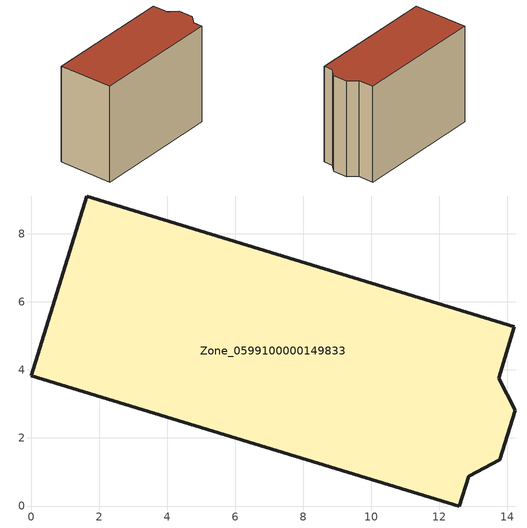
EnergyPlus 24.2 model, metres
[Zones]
Zone_0599100000149833
 floor ground (C_G): 12.86,0.87 12.59,0 0,3.83 1.63,9.11 14.2,5.27 13.74,3.75 14.23,2.82 13.78,1.36 z0
 wall outside (C_F): 1.63,9.11 0,3.83 12.59,0 12.86,0.87 13.78,1.36 14.23,2.82 13.74,3.75 14.2,5.27 1.63,9.11 z0:9.99
 roof outside (C_R): 13.74,3.75 14.2,5.27 1.63,9.11 0,3.83 12.59,0 12.86,0.87 13.78,1.36 14.23,2.82 z9.99
[BUILDING]
Pand.0599100000149833: North Axis=0; Terrain=City; Loads Convergence Tolerance Value=0.04; Temperature Convergence Tolerance Value=0.4; Solar Distribution=FullExterior; Maximum Number of Warmup Days=25; Minimum Number of Warmup Days=1
[Site:Location]
Rotterdam.The.Hague.AP_ZH_NLD Design_Conditions: Latitude=51.96; Longitude=4.45; Time Zone=1; Elevation=-4.5
[SITE:GROUNDTEMPERATURE:BUILDINGSURFACE]
18, 18, 18, 18, 18, 18, 18, 18, 18, 18, 18, 18
[MATERIAL] Thermal Absorptance=0.9; Solar Absorptance=0.7; Visible Absorptance=0.7
Name | Roughness | Thickness | Conductivity | Density | Specific Heat
G.TI.1946 | MediumSmooth | 0.15 | 1 | 540 | 1210
F.TI.1946 | Rough | 0.3 | 0.857143 | 1920 | 840
R.TI.1946 | MediumRough | 0.2 | 0.1 | 1500 | 1000
[CONSTRUCTION]
C_G: G.TI.1946
C_F: F.TI.1946
C_R: R.TI.1946
[ZONE]
Zone_0599100000149833: Type=1; Multiplier=1; Ceiling Height=Autocalculate; Volume=Autocalculate; Floor Area=autocalculate; Part of Total Floor Area=Yes
[ZONEINFILTRATION:DESIGNFLOWRATE]
Infil_Zone_0599100000149833: Zone or ZoneList or Space or SpaceList=Zone_0599100000149833; Schedule=AlwaysOn; Design Flow Rate Calculation Method=Flow/Area; Flow Rate per Floor Area=0.003; Constant Term Coefficient=1; Temperature Term Coefficient=0; Velocity Term Coefficient=0; Velocity Squared Term Coefficient=0
[HVACTEMPLATE:ZONE:IDEALLOADSAIRSYSTEM]
Zone_0599100000149833: Maximum Heating Supply Air Temperature=50; Minimum Cooling Supply Air Temperature=13; Maximum Heating Supply Air Humidity Ratio=0.0156; Minimum Cooling Supply Air Humidity Ratio=0.0077; Heating Limit=NoLimit; Cooling Limit=NoLimit; Dehumidification Control Type=ConstantSensibleHeatRatio; Cooling Sensible Heat Ratio=0.7; Dehumidification Setpoint=60; Humidification Control Type=None; Humidification Setpoint=30; Outdoor Air Method=None; Outdoor Air Flow Rate per Person=0.00944; Outdoor Air Flow Rate per Zone Floor Area=0; Outdoor Air Flow Rate per Zone=0; Demand Controlled Ventilation Type=None; Outdoor Air Economizer Type=NoEconomizer; Heat Recovery Type=None; Sensible Heat Recovery Effectiveness=0.7; Latent Heat Recovery Effectiveness=0.65
[ZONECONTROL:THERMOSTAT]
ThermostatControl_Zone_0599100000149833: Zone or ZoneList=Zone_0599100000149833; Control Type Schedule=DualSetpointControlType; Control 1=Thermostat_Zone_0599100000149833; Temperature Difference Between Cutout And Setpoint=0
[THERMOSTATSETPOINT:DUALSETPOINT]
Thermostat_Zone_0599100000149833: Heating Setpoint Temperature Schedule=HeatingSetpoint_Zone_0599100000149833; Cooling Setpoint Temperature Schedule=CoolingSetpoint_Zone_0599100000149833
[SCHEDULE:COMPACT]
HeatingSetpoint_Zone_0599100000149833: Through: 12/31, For: AllDays, Until: 24:00, 21
CoolingSetpoint_Zone_0599100000149833: Through: 12/31, For: AllDays, Until: 24:00, 24
DualSetpointControlType: Through: 12/31, For: AllDays, Until: 24:00, 4
AlwaysOn: Through: 12/31, For: AllDays, Until: 24:00, 1
